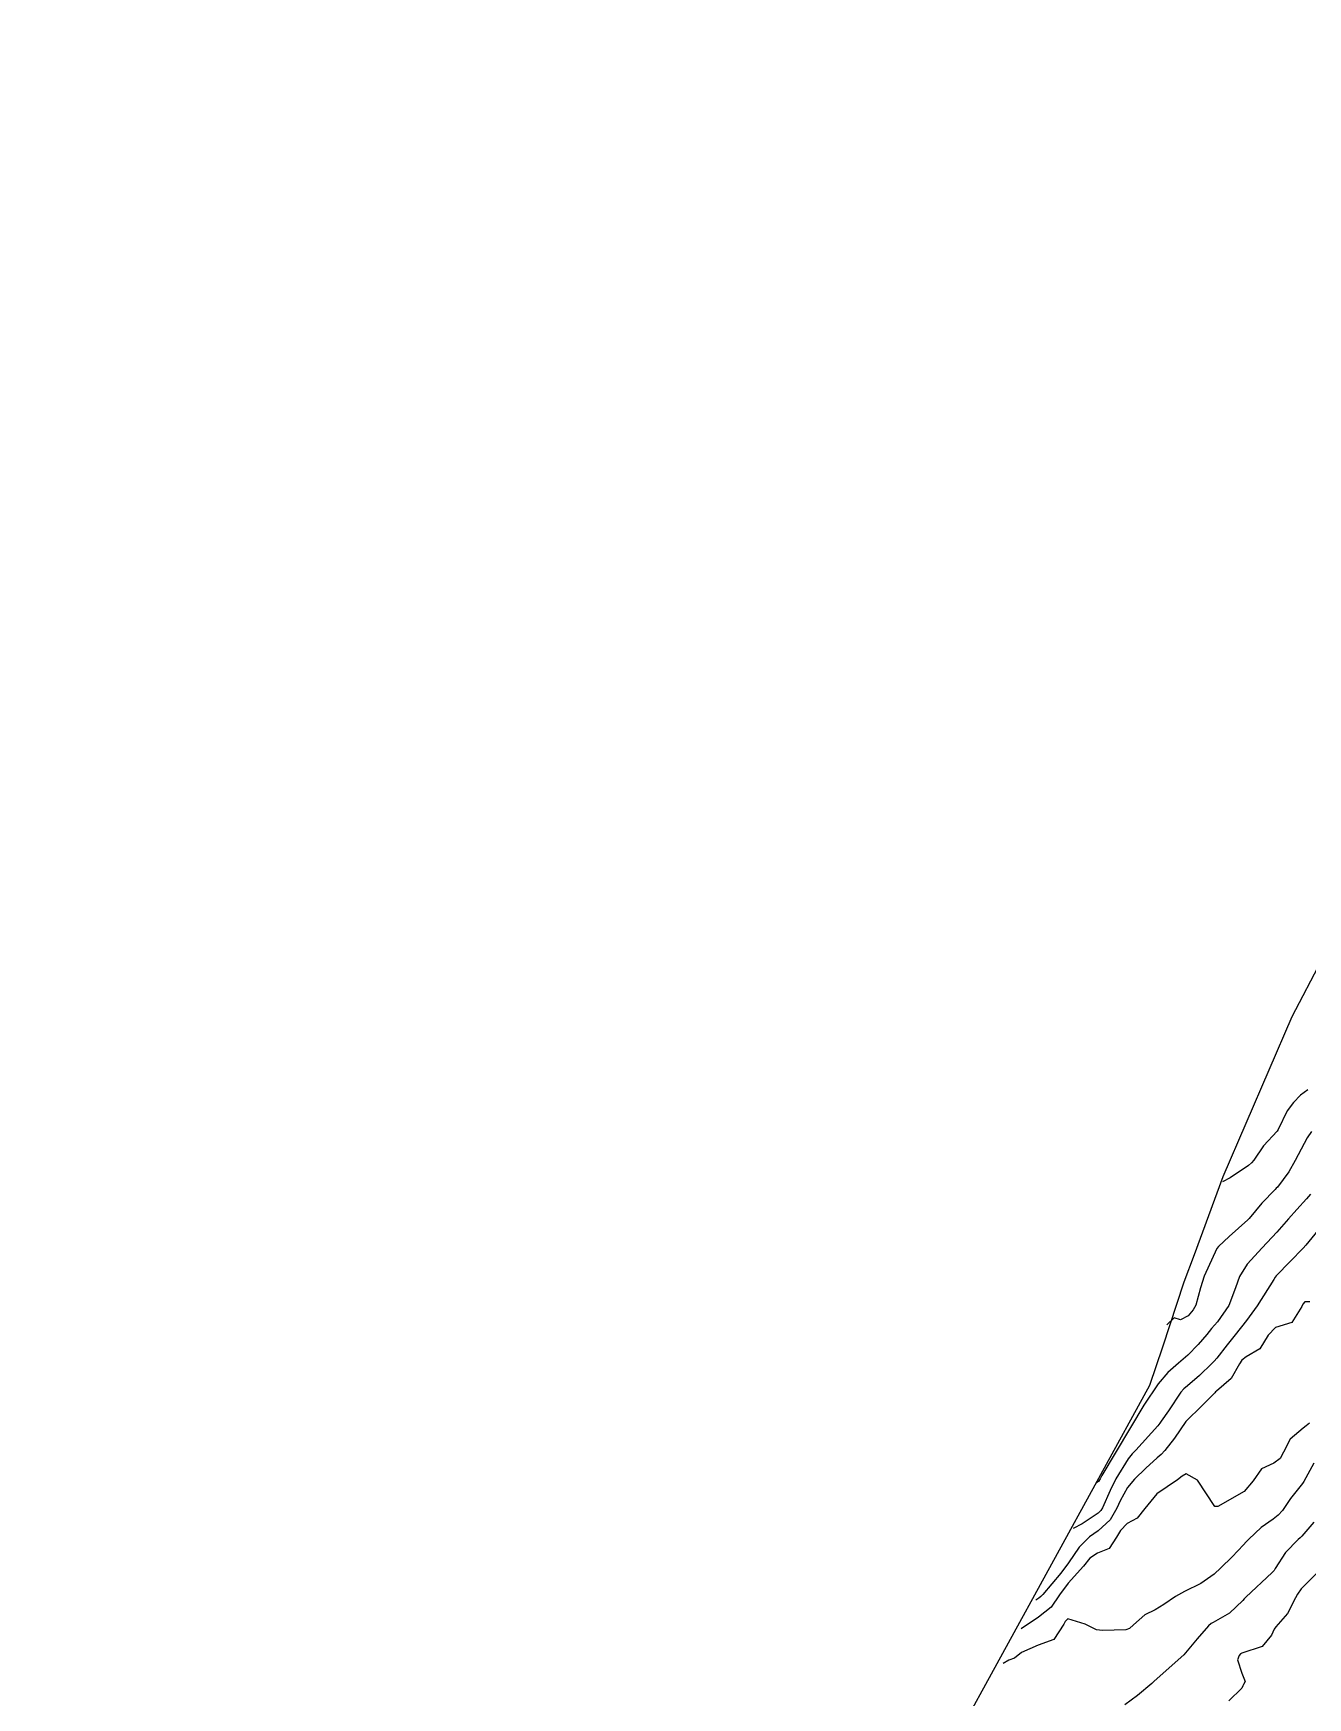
# Model space of a CAD drawing. Header units: metres. Extents: x 318500 to 325275, y 7408834 to 7428799.
# Drawn here: x 320683.9 to 320771.4, y 7415072.6 to 7415186.8 of the extents above; entities that cross this region are included whole.
import ezdxf

# ---------------------------------------------------------------- set-up
doc = ezdxf.new("R2010")
doc.units = ezdxf.units.M
doc.header["$MEASUREMENT"] = 0
for name, color, linetype in [('Area', 45, 'Continuous'), ('Curvas de Nivel 1m', 11, 'Continuous'), ('Curvas de Nivel 5m', 15, 'Continuous'), ('Vias Primárias', 230, 'Continuous')]:
    doc.layers.add(name, color=color, linetype=linetype)

msp = doc.modelspace()

# ---------------------------------------------------------------- linework, layer by layer
at = {"layer": 'Area'}
msp.add_lwpolyline([(320743.72, 7415063.37), (320760.53, 7415094.02), (320761.43, 7415096.64), (320762.88, 7415101.1), (320763.61, 7415102.97), (320765.56, 7415108.32), (320770.3, 7415119.32), (320772.33, 7415123.2), (320775.54, 7415131.12), (320777.52, 7415134.79), (320779.76, 7415140.5), (320782.61, 7415146.37), (320785.09, 7415151.69), (320787.76, 7415158.29), (320788.74, 7415159.63), (320792.26, 7415168), (320792.73, 7415168.98), (320796.14, 7415176.61), (320797.95, 7415179.5), (320798.55, 7415180.41), (320801.44, 7415186.77), (320803.66, 7415192.18)], dxfattribs=at)
at = {"layer": 'Curvas de Nivel 1m', "flags": 128}
for points, elevation in [([(320771.38, 7415114.28), (320770.88, 7415113.91), (320770.39, 7415113.42), (320769.95, 7415112.84), (320769.34, 7415111.55), (320769.28, 7415111.44), (320768.34, 7415110.44), (320767.67, 7415109.46), (320767.51, 7415109.26), (320767.31, 7415109.08), (320766.05, 7415108.23), (320765.53, 7415107.96)], 736), ([(320771.57, 7415107.12), (320771.28, 7415106.79), (320770.62, 7415106.07), (320770.06, 7415105.43), (320769.25, 7415104.5), (320768.25, 7415103.44), (320767.22, 7415102.32), (320766.68, 7415101.47), (320766.41, 7415100.68), (320765.95, 7415099.48), (320765.17, 7415098.35), (320764.76, 7415097.89), (320764.44, 7415097.5), (320763.86, 7415096.8), (320763.14, 7415096.07), (320762.51, 7415095.52), (320761.78, 7415094.87), (320761.11, 7415094.11), (320760.12, 7415092.64), (320757.25, 7415087.81), (320757.12, 7415087.59), (320757.09, 7415087.52), (320757.02, 7415087.41), (320756.87, 7415087.31)], 734), ([(320772.69, 7415105.39), (320771.24, 7415103.61), (320771.06, 7415103.41), (320770.16, 7415102.49), (320769.21, 7415101.52), (320769.14, 7415101.43), (320769.04, 7415101.27), (320767.91, 7415099.45), (320767.17, 7415098.45), (320766.38, 7415097.47), (320765.84, 7415096.79), (320765.14, 7415095.87), (320764.96, 7415095.66), (320764.8, 7415095.49), (320763.94, 7415094.68), (320763.11, 7415093.96), (320762.87, 7415093.75), (320762.67, 7415093.52), (320761.82, 7415092.26), (320761.32, 7415091.54), (320761.22, 7415091.4), (320761.08, 7415091.23), (320759.57, 7415089.56), (320759.32, 7415089.3), (320759.04, 7415088.95), (320758.2, 7415087.58), (320757.81, 7415086.79), (320757.29, 7415085.59), (320757.18, 7415085.4), (320756.99, 7415085.23), (320755.88, 7415084.5), (320755.26, 7415084.18)], 733), ([(320771.51, 7415099.74), (320771.18, 7415099.72), (320771.04, 7415099.56), (320770.97, 7415099.41), (320770.27, 7415098.32), (320769.17, 7415097.96), (320768.65, 7415097.44), (320768.09, 7415096.5), (320767.14, 7415095.95), (320766.86, 7415095.73), (320766.7, 7415095.47), (320766.11, 7415094.48), (320765.1, 7415093.59), (320765.04, 7415093.55), (320764.99, 7415093.49), (320764.05, 7415092.54), (320763.08, 7415091.59), (320763.01, 7415091.51), (320762.22, 7415090.37), (320761.56, 7415089.53), (320761.32, 7415089.26), (320761.04, 7415089.02), (320760.27, 7415088.32), (320759.48, 7415087.56), (320759.01, 7415086.99), (320758.5, 7415086.08), (320758.28, 7415085.58), (320757.8, 7415084.77), (320756.98, 7415084.02), (320756.4, 7415083.6), (320755.68, 7415082.89), (320754.94, 7415081.81), (320754.42, 7415081.11), (320753.18, 7415079.65), (320753.06, 7415079.51), (320752.92, 7415079.39), (320752.72, 7415079.26)], 732), ([(320771.49, 7415091.4), (320771.27, 7415091.22), (320771.07, 7415091.07), (320770.17, 7415090.31), (320769.71, 7415089.42), (320769.48, 7415088.99), (320769.04, 7415088.67), (320768.2, 7415088.27), (320767.63, 7415087.45), (320767.01, 7415086.72), (320765.2, 7415085.69), (320765, 7415085.69), (320763.81, 7415087.5), (320763.03, 7415087.92), (320762.76, 7415087.77), (320762.43, 7415087.52), (320761.01, 7415086.55), (320760.18, 7415085.55), (320759.66, 7415084.89), (320758.98, 7415084.53), (320758.51, 7415084.04), (320758.24, 7415083.58), (320757.74, 7415082.8), (320756.95, 7415082.48), (320756.42, 7415082.13), (320755.97, 7415081.6), (320754.93, 7415080.43), (320754.34, 7415079.63), (320753.76, 7415078.78), (320752.9, 7415078.09), (320751.7, 7415077.3)], 731), ([(320771.78, 7415084.61), (320770.97, 7415083.65), (320770.86, 7415083.53), (320770.72, 7415083.41), (320769.85, 7415082.53), (320769.14, 7415081.43), (320769.06, 7415081.3), (320768.94, 7415081.15), (320767.12, 7415079.46), (320767.02, 7415079.35), (320766.92, 7415079.23), (320766, 7415078.37), (320764.89, 7415077.73), (320764.74, 7415077.65), (320764.56, 7415077.49), (320763.78, 7415076.6), (320762.86, 7415075.51), (320760.84, 7415073.7), (320760.66, 7415073.54), (320759.68, 7415072.71), (320758.82, 7415072.08)], 729), ([(320772.26, 7415081.39), (320770.93, 7415080.03), (320770.67, 7415079.67), (320770.54, 7415079.41), (320769.99, 7415078.34), (320769.19, 7415077.43), (320769.06, 7415077.26), (320768.88, 7415076.85), (320768.24, 7415076.07), (320766.86, 7415075.62), (320766.75, 7415075.57), (320766.66, 7415075.46), (320766.56, 7415075.17), (320766.85, 7415074.25), (320767.07, 7415073.68), (320766.97, 7415073.46), (320766.92, 7415073.38), (320766.84, 7415073.23), (320765.96, 7415072.34)], 728)]:
    msp.add_lwpolyline(points, dxfattribs=dict(at, elevation=elevation))
at = {"layer": 'Curvas de Nivel 5m', "flags": 128}
for points, elevation in [([(320771.64, 7415111.41), (320771.34, 7415110.99), (320770.52, 7415109.42), (320770.08, 7415108.65), (320769.29, 7415107.61), (320769.21, 7415107.52), (320769.13, 7415107.44), (320768.23, 7415106.5), (320767.36, 7415105.46), (320767.26, 7415105.35), (320765.98, 7415104.21), (320765.24, 7415103.53), (320765.14, 7415103.39), (320764.27, 7415101.5), (320764.01, 7415100.69), (320763.7, 7415099.5), (320763.51, 7415099.17), (320763.17, 7415098.78), (320762.65, 7415098.49), (320762.21, 7415098.64), (320761.71, 7415098.15)], 735), ([(320771.79, 7415088.65), (320771.11, 7415087.41), (320771.02, 7415087.27), (320770.2, 7415086.23), (320769.63, 7415085.42), (320769.34, 7415085.08), (320768.99, 7415084.81), (320768.18, 7415084.24), (320767.32, 7415083.45), (320767.15, 7415083.27), (320766.96, 7415083.05), (320766.18, 7415082.24), (320765.41, 7415081.48), (320764.94, 7415081.05), (320764.03, 7415080.4), (320762.92, 7415079.85), (320762.3, 7415079.52), (320761.5, 7415078.95), (320760.91, 7415078.6), (320760.19, 7415078.26), (320759.41, 7415077.56), (320759.13, 7415077.32), (320758.88, 7415077.23), (320757.29, 7415077.18), (320756.88, 7415077.22), (320756.09, 7415077.6), (320754.9, 7415077.97), (320754.72, 7415077.79), (320754.63, 7415077.62), (320753.95, 7415076.56), (320752.87, 7415076.18), (320751.72, 7415075.66), (320751.25, 7415075.28), (320750.85, 7415075.13), (320750.47, 7415074.91)], 730)]:
    msp.add_lwpolyline(points, dxfattribs=dict(at, elevation=elevation))
at = {"layer": 'Vias Primárias'}
msp.add_lwpolyline([(321109.37, 7414841.13, 0), (321121.45, 7414845.47, -0.165445)], format="xyb", dxfattribs=at)

doc.saveas('drawing.dxf')
